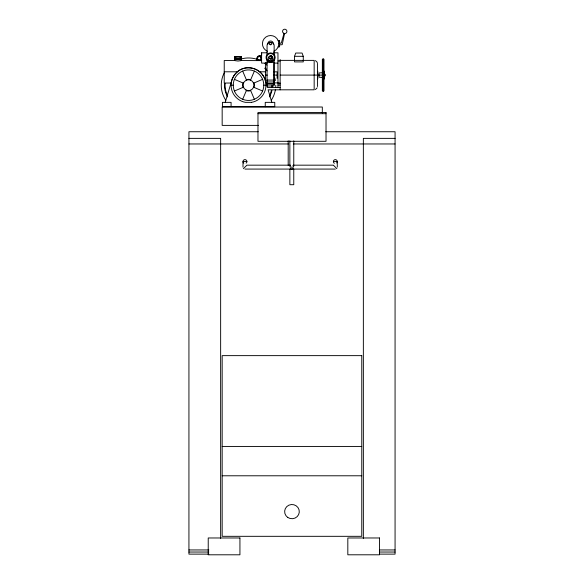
<?xml version="1.0" encoding="UTF-8"?>
<svg xmlns="http://www.w3.org/2000/svg" width="584" height="584" viewBox="0 0 584 584"><rect width="100%" height="100%" fill="white"/><g stroke="black" fill="none" stroke-linecap="round" stroke-linejoin="round"><path stroke-width="0.88" d="M243.002 167.126L243.002 161.578L246.901 161.578M267.056 52.801L261.61 52.801L261.61 55.524L260.048 55.524A3.27 3.27 0 0 0 256.777 58.794L256.777 60.619M284.554 33.544L282.211 44.683L279.597 44.895M283.999 33.427L281.305 43.121L279.597 43.121M225.22 102.353L232.279 78.803L234.345 75.015L237.265 71.854M294.54 56.312L295.73 53.042L302.074 53.042L303.264 56.312L303.264 61.904L294.54 61.904L294.54 56.312L303.264 56.312M272.064 56.933C271.02 54.21 267.348 57.56 269.939 58.867C273.166 58.991 268.713 56.706 270.531 59.013M250.536 80.117L254.368 71.08M242.674 99.287L246.506 90.25M317.185 87.797L315.418 89.564M243.404 168.681L246.506 165.571M270.91 58.955A1.423 1.409 78.8 0 0 271.151 58.882L272.013 58.042L272.013 56.874M234.418 91.024L243.455 87.198M253.587 83.169L262.625 79.336M271.159 58.882L271.188 58.867A1.643 1.643 0 0 0 270.677 55.918M240.944 60.634L237.995 61.035L235.053 60.648M270.611 55.757C273.151 55.714 272.808 59.283 271.049 59.035M322.346 72.796L319.076 72.912L319.076 77.263L322.346 77.387M278.78 43.72L279.597 43.72M273.421 52.801L277.962 52.801L277.962 83.49L280.145 83.49M261.121 58.29L261.377 58.29A2.073 2.073 0 0 0 258.267 56.502A2.073 2.073 0 0 0 258.267 60.086A2.073 2.073 0 0 0 261.377 58.29M234.929 59.174L241.017 59.174L241.024 59.612M261.61 60.619L241.243 60.553L241.243 59.612L234.71 59.612L234.702 60.553L224.234 60.553L224.234 83.03L230.957 83.037M277.962 60.97L280.145 60.97M267.056 62.364L274.144 62.364M267.216 63.101L261.61 63.101L261.61 52.801M273.487 63.101L277.962 63.101M224.234 71.795L237.33 71.795C245.944 63.948 261.194 68.197 264.859 79.066M259.712 71.795L265.421 71.795M273.874 71.825L277.144 71.825L277.144 78.365M324.31 74.204L324.85 74.204L324.85 75.986L324.31 75.986M265.421 75.095L267.333 75.095M273.874 75.095L277.144 75.095M280.145 75.095L324.85 75.095M267.056 80.059L274.144 80.059M267.056 81.986L274.144 81.986M274.203 82.891L277.962 82.891M277.962 83.074L280.145 83.074M267.056 83.519L274.144 83.519M277.962 85.038L280.145 85.038M231.082 85.184L233.257 85.184M263.786 85.184A15.264 15.264 0 0 0 240.885 71.956A15.264 15.264 0 0 0 240.885 98.404A15.264 15.264 0 0 0 263.786 85.184L265.961 85.184M280.145 87.49L267.406 87.49L265.245 80.212M257.975 113.69L326.025 113.69M258.588 125.392L222.168 125.392L222.168 107.018L322.317 107.018L322.317 113.143M258.252 131.743L188.931 131.743L188.931 554.128L208.868 554.128M325.748 131.743L395.069 131.743L395.069 554.128L379.666 554.128M188.931 138.371L220.642 138.371L220.642 538.375M395.069 138.371L363.358 138.371L363.358 538.375M188.931 143.963L288.35 143.963M293.321 143.963L395.069 143.963M333.391 161.578L337.275 161.578L337.289 167.126M246.908 165.17L290.598 165.17M293.329 165.17L333.384 165.17M290.168 167.155L293.453 167.155M244.959 169.075L335.333 169.075M222.168 446.431L361.766 446.431M222.168 475.785L361.766 475.785M188.931 549.946L208.868 549.946M379.666 549.946L395.069 549.946M188.931 552.033L208.868 552.033M379.666 552.033L395.069 552.033M280.145 60.371L314.163 60.386L314.163 89.805L268.1 89.826L271.823 102.353M253.587 87.198L262.625 91.024M234.418 79.336L243.455 83.169M315.418 60.619L316.886 61.824L317.375 63.006M333.778 165.571L336.888 168.681M242.674 71.08L246.506 80.117M250.536 90.25L254.368 99.287M324.959 74.314L324.959 75.876M324.31 71.168L324.31 79.015M323.981 59.291L323.981 90.892M323.434 58.75L323.434 91.44M322.886 58.75L322.886 91.44M322.346 59.291L322.346 90.892M317.762 71.277L317.762 78.906M317.433 63.649L317.433 86.534M293.767 140.853L293.767 166.25M293.767 169.105L293.767 184.712L289.868 184.712L289.861 169.105M289.861 140.853L289.861 166.25M288.189 140.824L288.189 165.308M280.145 59.553L280.145 89.826M279.597 40.449L279.597 46.99M277.962 84.417L277.962 87.49M274.203 80.723L274.203 85.06M274.144 54.56L274.144 45.574A3.27 3.27 0 0 0 270.874 42.303L270.334 42.303A3.27 3.27 0 0 0 267.056 45.574L267.056 54.56M274.144 60.356L274.144 84.162L267.056 84.162L267.056 60.356M273.874 64.196L273.874 85.994L267.333 86.001L267.333 83.965M265.421 62.583L265.421 80.811M265.245 106.719L265.245 102.353L274.765 102.353L274.765 106.719L222.424 106.719L222.424 102.353L231.074 102.353L231.074 106.719M240.995 56.444L240.995 58.626M240.805 58.626L240.805 59.174M240.703 56.444L235.25 56.444M240.287 56.444L240.287 58.626M239.228 56.444L239.228 58.626M237.973 56.444L237.973 58.626M236.724 56.444L236.724 58.626M235.659 56.444L235.659 58.626M235.14 58.626L235.14 59.174M234.951 56.444L234.951 58.626M234.921 59.174L234.921 59.612M265.742 79.891A10.183 2.781 56.4 0 1 265.99 81.023M253.952 83.016A5.847 5.847 0 0 1 253.952 87.352M250.689 90.608A5.847 5.847 0 0 1 246.353 90.608M243.09 87.352A5.847 5.847 0 0 1 243.09 83.016M246.353 79.752A5.847 5.847 0 0 1 250.689 79.752M275.787 85.22A27.265 27.265 0 0 1 275.714 87.206M275.385 89.841A27.265 27.265 0 0 1 271.261 100.258M225.782 100.258A27.265 27.265 0 0 1 224.431 72.46M240.345 59.21A27.265 27.265 0 0 1 259.187 60.13M264.917 63.437A27.265 27.265 0 0 1 266.961 65.138M274.808 78A27.265 27.265 0 0 1 275.385 80.592M271.969 85.22A23.448 23.448 0 0 1 271.903 86.928M271.407 90.316A23.448 23.448 0 0 1 269.75 95.17M227.293 95.17A23.448 23.448 0 0 1 225.139 83.505M264.793 68.343A23.448 23.448 0 0 1 267.078 70.89M271.94 90.432A23.988 23.988 0 0 1 269.443 96.959M227.599 96.959A23.988 23.988 0 0 1 224.592 83.468M265.173 67.948A23.988 23.988 0 0 1 266.392 69.211M272.509 85.22A23.988 23.988 0 0 1 272.451 86.972M267.903 44.114A2.723 2.723 0 0 1 270.604 40.989A2.723 2.723 0 0 1 273.297 44.114M267.406 51.246A8.176 8.176 0 0 1 264.129 38.719A8.176 8.176 0 0 1 277.079 38.719A8.176 8.176 0 0 1 273.801 51.246M279.641 43.501A3.219 1.19 -90 0 1 278.13 46.902M278.13 40.537A3.212 1.197 90 0 1 279.648 43.712M270.042 56.006A1.584 1.569 78.8 0 1 270.29 55.933M293.19 168.535A1.949 1.949 0 0 1 290.43 168.535M290.175 166.082A1.949 1.949 0 0 1 290.584 165.637M292.883 165.52A1.949 1.949 0 0 1 293.445 166.082M243.783 163.14A1.949 1.949 0 0 1 243.513 160.264A1.949 1.949 0 0 1 246.397 160.264A1.949 1.949 0 0 1 246.127 163.14M334.398 163.294A1.949 1.949 0 0 1 333.719 160.483A1.949 1.949 0 0 1 336.574 160.074A1.949 1.949 0 0 1 336.712 162.958M241.243 56.444L234.702 56.444L234.702 58.626L241.243 58.626L241.243 56.444M251.594 102.353L245.448 102.353A17.447 17.447 0 0 1 233.95 75.584A17.447 17.447 0 0 1 263.092 75.584A17.447 17.447 0 0 1 251.594 102.353M326.025 112.559L257.975 112.559L257.975 141.299L326.025 141.299L326.025 112.559M361.766 355.634L222.168 355.634L222.168 536.316L361.766 536.316L361.766 355.634M239.936 537.974L208.225 537.974L208.225 554.8L239.936 554.8L239.936 537.974M379.534 537.974L347.823 537.974L347.823 554.8L379.534 554.8L379.534 537.974M287.744 517.431A7.337 7.11 0 0 0 299.271 512.263A7.337 7.11 0 0 0 288.883 505.175A7.337 7.11 0 0 0 287.744 517.431M269.406 60.437A2.402 2.402 0 0 0 273.005 58.364A2.402 2.402 0 0 0 269.406 56.283A2.402 2.402 0 0 0 269.406 60.437M245.791 89.907A5.453 5.453 0 0 0 253.974 85.184A5.453 5.453 0 0 0 245.791 80.461A5.453 5.453 0 0 0 245.791 89.907M258.325 59.736A1.745 1.745 0 0 0 261.048 58.422A1.745 1.745 0 0 0 258.544 56.721A1.745 1.745 0 0 0 258.325 59.736M268.173 61.342A4.577 4.577 0 0 0 275.181 57.626A4.577 4.577 0 0 0 268.457 53.414A4.577 4.577 0 0 0 268.173 61.342M270.027 44.639A1.088 1.088 0 0 0 271.691 43.756A1.088 1.088 0 0 0 270.093 42.756A1.088 1.088 0 0 0 270.027 44.639M268.516 60.787A3.927 3.927 0 0 0 274.524 57.604A3.927 3.927 0 0 0 268.764 53.991A3.927 3.927 0 0 0 268.516 60.787M283.568 33.23A2.183 2.183 0 0 0 286.912 31.463A2.183 2.183 0 0 0 283.707 29.456A2.183 2.183 0 0 0 283.568 33.23"/></g></svg>
